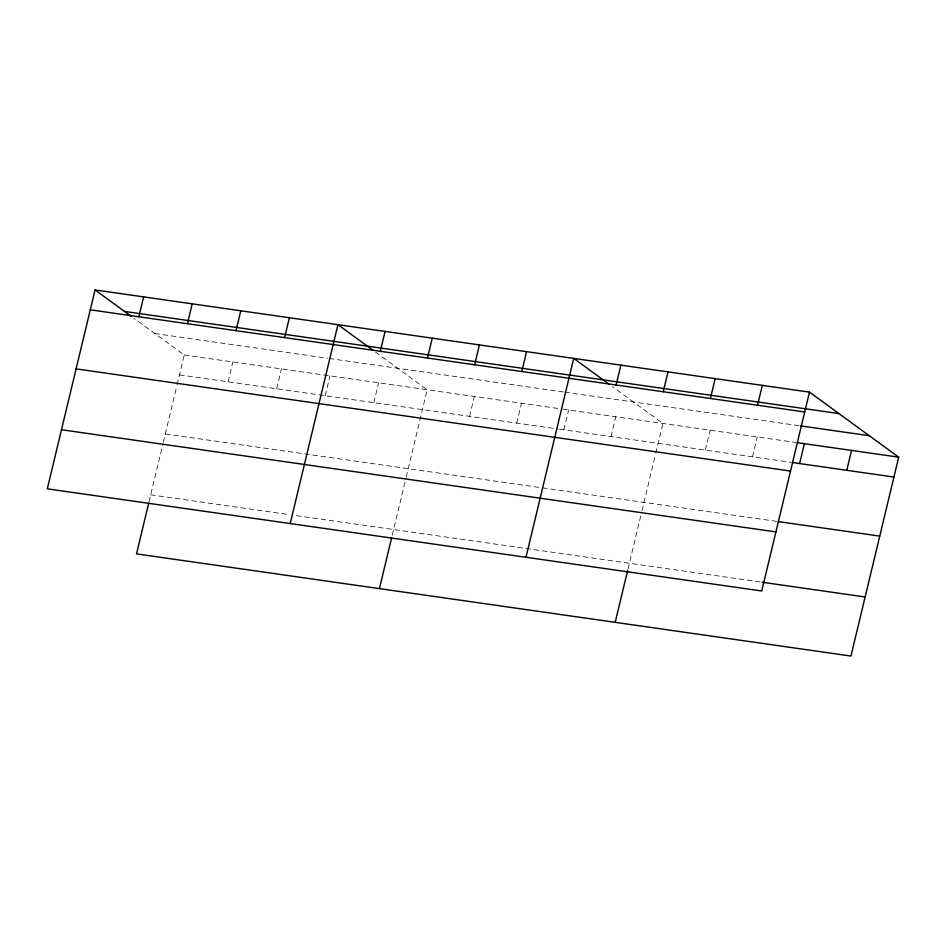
<?xml version="1.0" encoding="UTF-8"?>
<svg xmlns="http://www.w3.org/2000/svg" width="946" height="946" viewBox="0 0 946 946"><rect width="100%" height="100%" fill="white"/><g stroke="black" fill="none" stroke-linecap="round" stroke-linejoin="round"><path stroke-width="0.71" stroke-dasharray="4.73 3.55" d="M149.019 501.841L162.996 443.627M163.327 442.243L176.796 386.122M177.139 384.726L184.269 355.01L133.824 318.223M228.081 381.817L232.846 361.963M276.67 388.771L281.435 368.905M325.247 395.712L330.012 375.858M373.824 402.665L378.589 382.799M392.259 535.176L405.905 478.369M406.236 476.985L427.178 389.752L375.562 352.113M469.559 416.358L474.324 396.492M516.717 423.099L521.483 403.233M563.863 429.839L568.629 409.973M611.021 436.579L615.787 416.725M628.026 568.889L641.66 512.082M641.991 510.698L655.472 454.577M655.803 453.169L662.933 423.465L612.488 386.678M705.326 450.071L710.091 430.205M752.472 456.812L757.238 436.946M154.825 333.536L327.718 358.262M329.149 358.475L563.485 391.975M564.904 392.188L799.24 425.688M184.269 355.01L561.486 408.956M562.917 409.157L795.823 442.468M179.504 374.876L558.152 429.023M559.583 429.224L791.057 462.334M165.314 433.954L541.112 487.687M542.543 487.888L776.867 521.4M150.71 494.817L289.31 514.636M296.453 515.653L760.832 582.062"/><path stroke-width="1.42" d="M95.049 289.949L47.3 488.822L761.731 590.99L809.48 392.117L95.049 289.949L131.494 316.52M138.861 316.756L143.626 296.89M187.438 323.709L192.204 303.843M148.676 503.248L136.52 553.883L850.951 656.051L898.7 457.178L809.48 392.117M236.015 330.651L240.792 310.785M284.604 337.604L289.37 317.738M290.209 523.564L337.947 324.679L373.232 350.41M380.339 351.285L385.105 331.431M427.486 358.037L432.251 338.171M379.429 588.625L391.585 537.99M474.644 364.778L479.409 344.912M521.79 371.518L526.567 351.652M525.964 557.277L573.714 358.404L608.988 384.123M616.094 384.998L620.872 365.144M663.252 391.75L668.018 371.884M615.196 622.338L627.683 570.296M710.399 398.491L715.176 378.625M757.557 405.231L762.322 385.365M799.63 463.552L804.396 443.686M846.776 470.292L851.542 450.438M124.494 311.423L838.925 413.579M90.272 309.815L804.703 411.971M800.671 425.901L869.256 435.704M797.253 442.669L898.7 457.178M792.488 462.535L893.935 477.044M76.094 368.881L790.525 471.049M778.298 521.601L879.745 536.11M61.478 429.744L775.909 531.912M762.263 582.263L865.141 596.973"/></g></svg>
